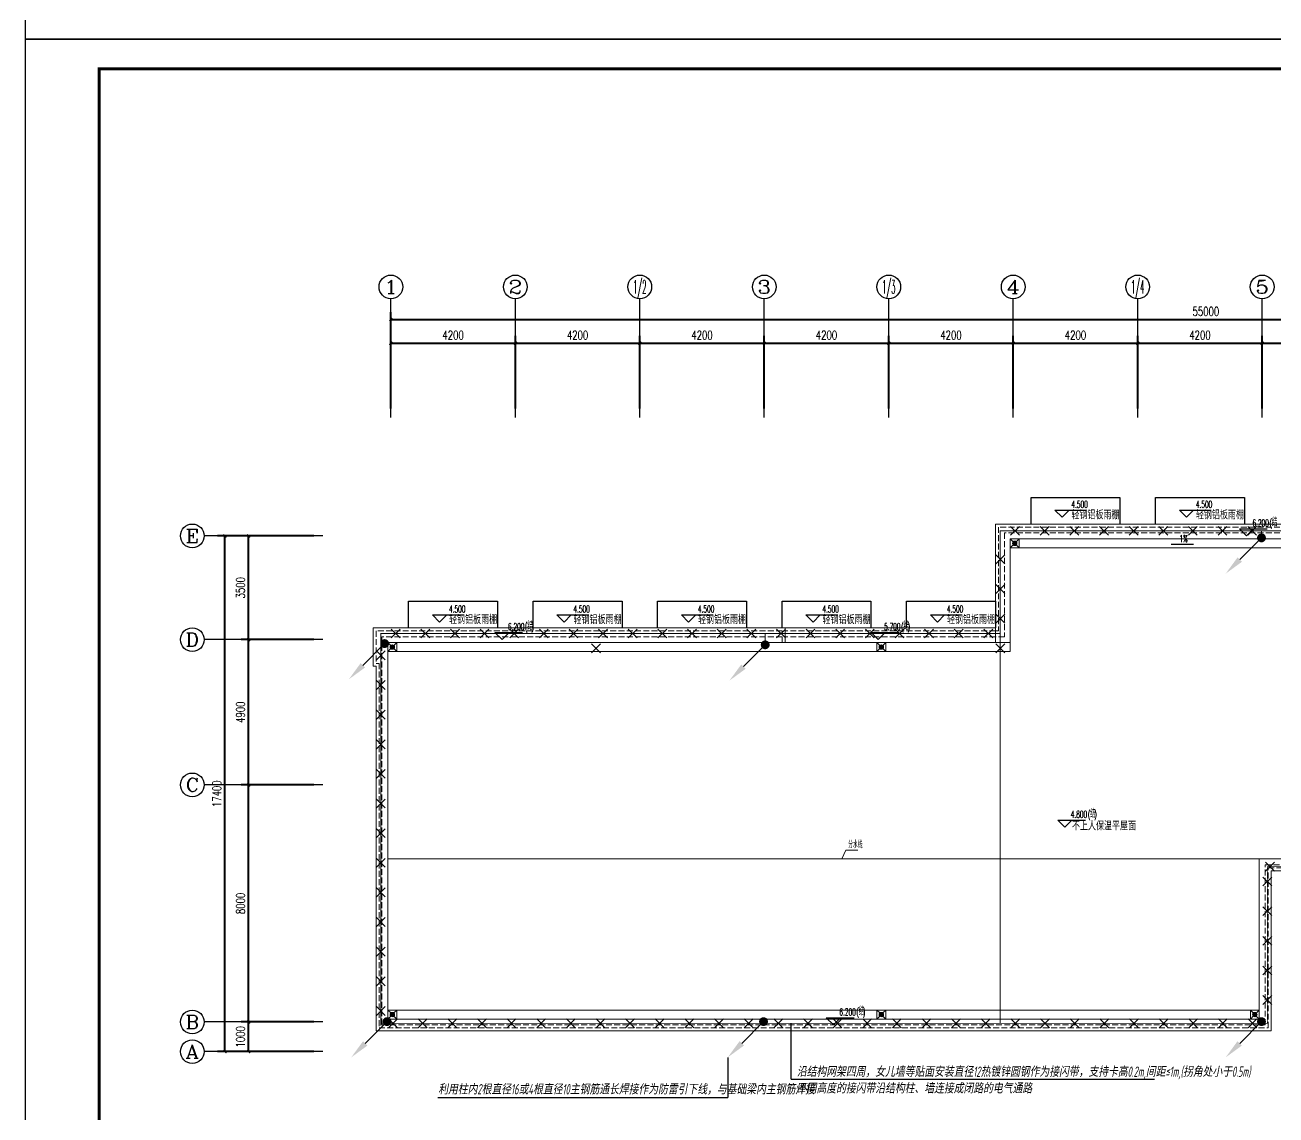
# Model space of a CAD drawing. Extents: x -24105 to 1725648, y 165513 to 982828.
# Drawn here: x 125533 to 167742, y 248012 to 284788 of the extents above; entities that cross this region are included whole.
import ezdxf
from ezdxf.enums import TextEntityAlignment as Align

# ---------------------------------------------------------------- set-up
doc = ezdxf.new("R2010")
doc.units = 0
doc.header["$LTSCALE"] = 1000
doc.header["$MEASUREMENT"] = 0
doc.linetypes.add('__DASH', pattern=[0.35, 0.25, -0.1])
doc.linetypes.add('DASH', pattern=[0.35, 0.25, -0.1])
doc.layers.get('Defpoints').update_dxf_attribs({"color": 8})
for name, color, linetype in [('AXIS', 8, 'Continuous'), ('AXIS_TEXT', 8, 'Continuous'), ('C-AXIS(轴号)', 8, 'Continuous'), ('C-AXIS-T(字)', 8, 'Continuous'), ('DIM-照明', 3, 'Continuous'), ('DIM_ELEV', 8, 'Continuous'), ('DIM_SYMB', 8, 'Continuous'), ('LWIRE', 4, 'Continuous'), ('PUB_TEXT', 8, 'Continuous'), ('WIRE-避雷', 4, 'Continuous'), ('图框', 140, 'Continuous'), ('立面', 8, 'Continuous')]:
    doc.layers.add(name, color=color, linetype=linetype)
for name, color, linetype, lineweight in [('LVTRY', 8, 'Continuous', 13), ('WALL', 8, 'Continuous', 40), ('平面-分水线', 8, 'Continuous', 15), ('平面-排水沟', 8, 'Continuous', 15), ('平面-看线', 8, 'Continuous', 15)]:
    doc.layers.add(name, color=color, linetype=linetype, lineweight=lineweight)
doc.styles.add('_TCH_AXIS', font='COMPLEX', dxfattribs={"bigfont": 'GBCBIG'})
doc.styles.add('_TCH_DIM', font='SIMPLEX.shx', dxfattribs={"width": 0.7, "bigfont": 'GBCBIG.shx'})
doc.styles.add('_TCH_DIM_T3', font='SIMPLEX', dxfattribs={"width": 0.705882, "bigfont": 'GBCBIG'})
doc.styles.add('COMPLEX', font='COMPLEX')
doc.styles.add('HZTXT', font='gbeitc.shx', dxfattribs={"width": 0.8, "height": 400, "bigfont": 'hztxt.shx'})
doc.styles.get("Standard").update_dxf_attribs({"font": 'gbenor.shx', "bigfont": 'gbcbig.shx'})
doc.dimstyles.new('_TCH_ARCH&&100', dxfattribs={"dimtxt": 297.5, "dimasz": 100, "dimexe": 250, "dimexo": 300, "dimgap": 126.25, "dimtad": 1, "dimdec": 0, "dimzin": 0, "dimdsep": 46, "dimtxsty": '_TCH_DIM_T3', "dimblk": 'ARCHTICK', "dimcen": 0.09, "dimclrt": 7, "dimazin": 2, "dimtfac": 1, "dimtdec": 0, "dimtix": 1, "dimtmove": 2, "dimatfit": 3, "dimfxl": 1, "dimtolj": 1, "dimtzin": 0, "dimarcsym": 0})

# ---------------------------------------------------------------- blocks, each defined once
blk = doc.blocks.new('$lvtry$00000171')
for p, q in [((-74, 11), (-11, 74)), ((-70, -27), (27, 70)), ((-53, -53), (53, 53)), ((-27, -70), (70, 27)), ((11, -74), (74, -11))]:
    blk.add_line(p, q)
blk.add_circle((0, 0), 75)
blk.add_point((0, 0))
blk = doc.blocks.new('R5T6Y7TRF')
at = {"layer": '平面-分水线', "elevation": -134}
blk.add_lwpolyline([(392485, -26438), (392785, -26438), (392785, -26738), (392485, -26738)], close=True, dxfattribs=at)
for points in [[(392485, -26438), (392582, -26534)], [(392688, -26534), (392785, -26438)], [(392485, -26738), (392593, -26629)], [(392676, -26629), (392785, -26738)]]:
    blk.add_lwpolyline(points, dxfattribs=at)
at = {"layer": 'LVTRY'}
blk.add_blockref('$lvtry$00000171', (392635, -26588, -134), dxfattribs=at)
blk = doc.blocks.new('_ArchTick')
at = {"color": 0, "linetype": 'ByBlock', "const_width": 0.4}
blk.add_lwpolyline([(-0.5, -0.5), (0.5, 0.5)], dxfattribs=at)
blk = doc.blocks.new('*D30')
at = {"layer": 'AXIS', "color": 0, "lineweight": -2, "transparency": 16777216}
for p, q in [((1481708, 1000539), (1478458, 1000539)), ((1478708, 983139), (1478708, 1000539)), ((1481708, 983139), (1478458, 983139))]:
    blk.add_line(p, q, dxfattribs=at)
at = {"layer": 'Defpoints', "color": 0, "transparency": 16777216}
for p in [(1478708, 1000539), (1482008, 1000539), (1482008, 983139)]:
    blk.add_point(p, dxfattribs=at)
at = {"layer": 'AXIS', "color": 0, "lineweight": -2, "transparency": 16777216, "xscale": 100, "yscale": 100, "zscale": 100}
for p, rotation in [((1478708, 1000539), 90), ((1478708, 983139), 270)]:
    blk.add_blockref('_ArchTick', p, dxfattribs=dict(at, rotation=rotation))
at = {"layer": 'AXIS', "color": 7, "transparency": 16777216, "insert": (1478433, 991839), "char_height": 297.5, "attachment_point": 5, "rotation": 90, "style": '_TCH_DIM_T3'}
blk.add_mtext('\\A1;17400', dxfattribs=at)
blk = doc.blocks.new('*D31')
at = {"layer": 'AXIS', "color": 0, "lineweight": -2, "transparency": 16777216}
for p, q in [((1481708, 1000539), (1479258, 1000539)), ((1479508, 997039), (1479508, 1000539)), ((1481708, 997039), (1479258, 997039))]:
    blk.add_line(p, q, dxfattribs=at)
at = {"layer": 'Defpoints', "color": 0, "transparency": 16777216}
for p in [(1479508, 1000539), (1482008, 1000539), (1482008, 997039)]:
    blk.add_point(p, dxfattribs=at)
at = {"layer": 'AXIS', "color": 0, "lineweight": -2, "transparency": 16777216, "xscale": 100, "yscale": 100, "zscale": 100}
for p, rotation in [((1479508, 1000539), 90), ((1479508, 997039), 270)]:
    blk.add_blockref('_ArchTick', p, dxfattribs=dict(at, rotation=rotation))
at = {"layer": 'AXIS', "color": 7, "transparency": 16777216, "insert": (1479233, 998789), "char_height": 297.5, "attachment_point": 5, "rotation": 90, "style": '_TCH_DIM_T3'}
blk.add_mtext('\\A1;3500', dxfattribs=at)
blk = doc.blocks.new('*D32')
at = {"layer": 'AXIS', "color": 0, "lineweight": -2, "transparency": 16777216}
for p, q in [((1481708, 997039), (1479258, 997039)), ((1479508, 992139), (1479508, 997039)), ((1481708, 992139), (1479258, 992139))]:
    blk.add_line(p, q, dxfattribs=at)
at = {"layer": 'Defpoints', "color": 0, "transparency": 16777216}
for p in [(1479508, 997039), (1482008, 997039), (1482008, 992139)]:
    blk.add_point(p, dxfattribs=at)
at = {"layer": 'AXIS', "color": 0, "lineweight": -2, "transparency": 16777216, "xscale": 100, "yscale": 100, "zscale": 100}
for p, rotation in [((1479508, 997039), 90), ((1479508, 992139), 270)]:
    blk.add_blockref('_ArchTick', p, dxfattribs=dict(at, rotation=rotation))
at = {"layer": 'AXIS', "color": 7, "transparency": 16777216, "insert": (1479233, 994589), "char_height": 297.5, "attachment_point": 5, "rotation": 90, "style": '_TCH_DIM_T3'}
blk.add_mtext('\\A1;4900', dxfattribs=at)
blk = doc.blocks.new('*D33')
at = {"layer": 'AXIS', "color": 0, "lineweight": -2, "transparency": 16777216}
for p, q in [((1481708, 992139), (1479258, 992139)), ((1479508, 984139), (1479508, 992139)), ((1481708, 984139), (1479258, 984139))]:
    blk.add_line(p, q, dxfattribs=at)
at = {"layer": 'Defpoints', "color": 0, "transparency": 16777216}
for p in [(1479508, 992139), (1482008, 992139), (1482008, 984139)]:
    blk.add_point(p, dxfattribs=at)
at = {"layer": 'AXIS', "color": 0, "lineweight": -2, "transparency": 16777216, "xscale": 100, "yscale": 100, "zscale": 100}
for p, rotation in [((1479508, 992139), 90), ((1479508, 984139), 270)]:
    blk.add_blockref('_ArchTick', p, dxfattribs=dict(at, rotation=rotation))
at = {"layer": 'AXIS', "color": 7, "transparency": 16777216, "insert": (1479233, 988139), "char_height": 297.5, "attachment_point": 5, "rotation": 90, "style": '_TCH_DIM_T3'}
blk.add_mtext('\\A1;8000', dxfattribs=at)
blk = doc.blocks.new('*D34')
at = {"layer": 'AXIS', "color": 0, "lineweight": -2, "transparency": 16777216}
for p, q in [((1481708, 984139), (1479258, 984139)), ((1479508, 983139), (1479508, 984139)), ((1481708, 983139), (1479258, 983139))]:
    blk.add_line(p, q, dxfattribs=at)
at = {"layer": 'Defpoints', "color": 0, "transparency": 16777216}
for p in [(1479508, 984139), (1482008, 984139), (1482008, 983139)]:
    blk.add_point(p, dxfattribs=at)
at = {"layer": 'AXIS', "color": 0, "lineweight": -2, "transparency": 16777216, "xscale": 100, "yscale": 100, "zscale": 100}
for p, rotation in [((1479508, 984139), 90), ((1479508, 983139), 270)]:
    blk.add_blockref('_ArchTick', p, dxfattribs=dict(at, rotation=rotation))
at = {"layer": 'AXIS', "color": 7, "transparency": 16777216, "insert": (1479233, 983639), "char_height": 297.5, "attachment_point": 5, "rotation": 90, "style": '_TCH_DIM_T3'}
blk.add_mtext('\\A1;1000', dxfattribs=at)
blk = doc.blocks.new('*D48')
at = {"layer": 'AXIS', "color": 0, "lineweight": -2, "transparency": 16777216}
for p, q in [((1484308, 1004839), (1484308, 1008089)), ((1539308, 1004839), (1539308, 1008089)), ((1484308, 1007839), (1539308, 1007839))]:
    blk.add_line(p, q, dxfattribs=at)
at = {"layer": 'Defpoints', "color": 0, "transparency": 16777216}
for p in [(1539308, 1007839), (1484308, 1004539), (1539308, 1004539)]:
    blk.add_point(p, dxfattribs=at)
at = {"layer": 'AXIS', "color": 0, "lineweight": -2, "transparency": 16777216, "xscale": 100, "yscale": 100, "zscale": 100, "rotation": 180}
blk.add_blockref('_ArchTick', (1484308, 1007839), dxfattribs=at)
at = {"layer": 'AXIS', "color": 0, "lineweight": -2, "transparency": 16777216, "xscale": 100, "yscale": 100, "zscale": 100}
blk.add_blockref('_ArchTick', (1539308, 1007839), dxfattribs=at)
at = {"layer": 'AXIS', "color": 7, "transparency": 16777216, "insert": (1511808, 1008114), "char_height": 297.5, "attachment_point": 5, "style": '_TCH_DIM_T3'}
blk.add_mtext('\\A1;55000', dxfattribs=at)
blk = doc.blocks.new('*D55')
at = {"layer": 'AXIS', "color": 0, "lineweight": -2, "transparency": 16777216}
for p, q in [((1513708, 1004839), (1513708, 1007289)), ((1517908, 1004839), (1517908, 1007289)), ((1513708, 1007039), (1517908, 1007039))]:
    blk.add_line(p, q, dxfattribs=at)
at = {"layer": 'Defpoints', "color": 0, "transparency": 16777216}
for p in [(1517908, 1007039), (1513708, 1004539), (1517908, 1004539)]:
    blk.add_point(p, dxfattribs=at)
at = {"layer": 'AXIS', "color": 0, "lineweight": -2, "transparency": 16777216, "xscale": 100, "yscale": 100, "zscale": 100, "rotation": 180}
blk.add_blockref('_ArchTick', (1513708, 1007039), dxfattribs=at)
at = {"layer": 'AXIS', "color": 0, "lineweight": -2, "transparency": 16777216, "xscale": 100, "yscale": 100, "zscale": 100}
blk.add_blockref('_ArchTick', (1517908, 1007039), dxfattribs=at)
at = {"layer": 'AXIS', "color": 7, "transparency": 16777216, "insert": (1515808, 1007314), "char_height": 297.5, "attachment_point": 5, "style": '_TCH_DIM_T3'}
blk.add_mtext('\\A1;4200', dxfattribs=at)
blk = doc.blocks.new('*D20')
at = {"layer": 'AXIS', "color": 0, "lineweight": -2, "transparency": 16777216}
for p, q in [((1509508, 1004839), (1509508, 1007289)), ((1513708, 1004839), (1513708, 1007289)), ((1509508, 1007039), (1513708, 1007039))]:
    blk.add_line(p, q, dxfattribs=at)
at = {"layer": 'Defpoints', "color": 0, "transparency": 16777216}
for p in [(1513708, 1007039), (1509508, 1004539), (1513708, 1004539)]:
    blk.add_point(p, dxfattribs=at)
at = {"layer": 'AXIS', "color": 0, "lineweight": -2, "transparency": 16777216, "xscale": 100, "yscale": 100, "zscale": 100, "rotation": 180}
blk.add_blockref('_ArchTick', (1509508, 1007039), dxfattribs=at)
at = {"layer": 'AXIS', "color": 0, "lineweight": -2, "transparency": 16777216, "xscale": 100, "yscale": 100, "zscale": 100}
blk.add_blockref('_ArchTick', (1513708, 1007039), dxfattribs=at)
at = {"layer": 'AXIS', "color": 7, "transparency": 16777216, "insert": (1511608, 1007314), "char_height": 297.5, "attachment_point": 5, "style": '_TCH_DIM_T3'}
blk.add_mtext('\\A1;4200', dxfattribs=at)
blk = doc.blocks.new('*D21')
at = {"layer": 'AXIS', "color": 0, "lineweight": -2, "transparency": 16777216}
for p, q in [((1505308, 1004839), (1505308, 1007289)), ((1509508, 1004839), (1509508, 1007289)), ((1505308, 1007039), (1509508, 1007039))]:
    blk.add_line(p, q, dxfattribs=at)
at = {"layer": 'Defpoints', "color": 0, "transparency": 16777216}
for p in [(1509508, 1007039), (1505308, 1004539), (1509508, 1004539)]:
    blk.add_point(p, dxfattribs=at)
at = {"layer": 'AXIS', "color": 0, "lineweight": -2, "transparency": 16777216, "xscale": 100, "yscale": 100, "zscale": 100, "rotation": 180}
blk.add_blockref('_ArchTick', (1505308, 1007039), dxfattribs=at)
at = {"layer": 'AXIS', "color": 0, "lineweight": -2, "transparency": 16777216, "xscale": 100, "yscale": 100, "zscale": 100}
blk.add_blockref('_ArchTick', (1509508, 1007039), dxfattribs=at)
at = {"layer": 'AXIS', "color": 7, "transparency": 16777216, "insert": (1507408, 1007314), "char_height": 297.5, "attachment_point": 5, "style": '_TCH_DIM_T3'}
blk.add_mtext('\\A1;4200', dxfattribs=at)
blk = doc.blocks.new('*D22')
at = {"layer": 'AXIS', "color": 0, "lineweight": -2, "transparency": 16777216}
for p, q in [((1501108, 1004839), (1501108, 1007289)), ((1505308, 1004839), (1505308, 1007289)), ((1501108, 1007039), (1505308, 1007039))]:
    blk.add_line(p, q, dxfattribs=at)
at = {"layer": 'Defpoints', "color": 0, "transparency": 16777216}
for p in [(1505308, 1007039), (1501108, 1004539), (1505308, 1004539)]:
    blk.add_point(p, dxfattribs=at)
at = {"layer": 'AXIS', "color": 0, "lineweight": -2, "transparency": 16777216, "xscale": 100, "yscale": 100, "zscale": 100, "rotation": 180}
blk.add_blockref('_ArchTick', (1501108, 1007039), dxfattribs=at)
at = {"layer": 'AXIS', "color": 0, "lineweight": -2, "transparency": 16777216, "xscale": 100, "yscale": 100, "zscale": 100}
blk.add_blockref('_ArchTick', (1505308, 1007039), dxfattribs=at)
at = {"layer": 'AXIS', "color": 7, "transparency": 16777216, "insert": (1503208, 1007314), "char_height": 297.5, "attachment_point": 5, "style": '_TCH_DIM_T3'}
blk.add_mtext('\\A1;4200', dxfattribs=at)
blk = doc.blocks.new('*D23')
at = {"layer": 'AXIS', "color": 0, "lineweight": -2, "transparency": 16777216}
for p, q in [((1496908, 1004839), (1496908, 1007289)), ((1501108, 1004839), (1501108, 1007289)), ((1496908, 1007039), (1501108, 1007039))]:
    blk.add_line(p, q, dxfattribs=at)
at = {"layer": 'Defpoints', "color": 0, "transparency": 16777216}
for p in [(1501108, 1007039), (1496908, 1004539), (1501108, 1004539)]:
    blk.add_point(p, dxfattribs=at)
at = {"layer": 'AXIS', "color": 0, "lineweight": -2, "transparency": 16777216, "xscale": 100, "yscale": 100, "zscale": 100, "rotation": 180}
blk.add_blockref('_ArchTick', (1496908, 1007039), dxfattribs=at)
at = {"layer": 'AXIS', "color": 0, "lineweight": -2, "transparency": 16777216, "xscale": 100, "yscale": 100, "zscale": 100}
blk.add_blockref('_ArchTick', (1501108, 1007039), dxfattribs=at)
at = {"layer": 'AXIS', "color": 7, "transparency": 16777216, "insert": (1499008, 1007314), "char_height": 297.5, "attachment_point": 5, "style": '_TCH_DIM_T3'}
blk.add_mtext('\\A1;4200', dxfattribs=at)
blk = doc.blocks.new('*D24')
at = {"layer": 'AXIS', "color": 0, "lineweight": -2, "transparency": 16777216}
for p, q in [((1492708, 1004839), (1492708, 1007289)), ((1496908, 1004839), (1496908, 1007289)), ((1492708, 1007039), (1496908, 1007039))]:
    blk.add_line(p, q, dxfattribs=at)
at = {"layer": 'Defpoints', "color": 0, "transparency": 16777216}
for p in [(1496908, 1007039), (1492708, 1004539), (1496908, 1004539)]:
    blk.add_point(p, dxfattribs=at)
at = {"layer": 'AXIS', "color": 0, "lineweight": -2, "transparency": 16777216, "xscale": 100, "yscale": 100, "zscale": 100, "rotation": 180}
blk.add_blockref('_ArchTick', (1492708, 1007039), dxfattribs=at)
at = {"layer": 'AXIS', "color": 0, "lineweight": -2, "transparency": 16777216, "xscale": 100, "yscale": 100, "zscale": 100}
blk.add_blockref('_ArchTick', (1496908, 1007039), dxfattribs=at)
at = {"layer": 'AXIS', "color": 7, "transparency": 16777216, "insert": (1494808, 1007314), "char_height": 297.5, "attachment_point": 5, "style": '_TCH_DIM_T3'}
blk.add_mtext('\\A1;4200', dxfattribs=at)
blk = doc.blocks.new('*D25')
at = {"layer": 'AXIS', "color": 0, "lineweight": -2, "transparency": 16777216}
for p, q in [((1488508, 1004839), (1488508, 1007289)), ((1492708, 1004839), (1492708, 1007289)), ((1488508, 1007039), (1492708, 1007039))]:
    blk.add_line(p, q, dxfattribs=at)
at = {"layer": 'Defpoints', "color": 0, "transparency": 16777216}
for p in [(1492708, 1007039), (1488508, 1004539), (1492708, 1004539)]:
    blk.add_point(p, dxfattribs=at)
at = {"layer": 'AXIS', "color": 0, "lineweight": -2, "transparency": 16777216, "xscale": 100, "yscale": 100, "zscale": 100, "rotation": 180}
blk.add_blockref('_ArchTick', (1488508, 1007039), dxfattribs=at)
at = {"layer": 'AXIS', "color": 0, "lineweight": -2, "transparency": 16777216, "xscale": 100, "yscale": 100, "zscale": 100}
blk.add_blockref('_ArchTick', (1492708, 1007039), dxfattribs=at)
at = {"layer": 'AXIS', "color": 7, "transparency": 16777216, "insert": (1490608, 1007314), "char_height": 297.5, "attachment_point": 5, "style": '_TCH_DIM_T3'}
blk.add_mtext('\\A1;4200', dxfattribs=at)
blk = doc.blocks.new('*D26')
at = {"layer": 'AXIS', "color": 0, "lineweight": -2, "transparency": 16777216}
for p, q in [((1484308, 1004839), (1484308, 1007289)), ((1488508, 1004839), (1488508, 1007289)), ((1484308, 1007039), (1488508, 1007039))]:
    blk.add_line(p, q, dxfattribs=at)
at = {"layer": 'Defpoints', "color": 0, "transparency": 16777216}
for p in [(1488508, 1007039), (1484308, 1004539), (1488508, 1004539)]:
    blk.add_point(p, dxfattribs=at)
at = {"layer": 'AXIS', "color": 0, "lineweight": -2, "transparency": 16777216, "xscale": 100, "yscale": 100, "zscale": 100, "rotation": 180}
blk.add_blockref('_ArchTick', (1484308, 1007039), dxfattribs=at)
at = {"layer": 'AXIS', "color": 0, "lineweight": -2, "transparency": 16777216, "xscale": 100, "yscale": 100, "zscale": 100}
blk.add_blockref('_ArchTick', (1488508, 1007039), dxfattribs=at)
at = {"layer": 'AXIS', "color": 7, "transparency": 16777216, "insert": (1486408, 1007314), "char_height": 297.5, "attachment_point": 5, "style": '_TCH_DIM_T3'}
blk.add_mtext('\\A1;4200', dxfattribs=at)
blk = doc.blocks.new('_AXISO')
blk.add_circle((0, 0), 0.5)
at = {"layer": 'AXIS_TEXT', "style": 'COMPLEX', "width": 1.041667}
blk.add_attdef('A', text='', height=0.56, dxfattribs=at).set_placement((-0.25, -0.28), (0.25, -0.28), align=Align.FIT)
blk = doc.blocks.new('$TelecSys$00000080')
for p, q in [((-0.7, -0.7), (0, 0)), ((0.104, 0.104), (0.104, 0.104)), ((-0.104, -0.104), (-0.104, -0.104))]:
    blk.add_line(p, q)
at = {"const_width": 0.142}
blk.add_lwpolyline([(0.071, 0, 1), (-0.071, 0, 1)], format="xyb", close=True, dxfattribs=at)
blk.add_solid([(-0.63, -0.77), (-0.77, -0.63), (-1.15, -1.15)])
at = {"width": 0.8, "flags": 9}
blk.add_attdef('A', (0, 0), '', height=0.00002, rotation=180, dxfattribs=at)
blk = doc.blocks.new('$TelecSys$00000009')
for p, q in [((-0.5, 0.5), (0.5, -0.5)), ((0.5, 0.5), (-0.5, -0.5))]:
    blk.add_line(p, q)
blk = doc.blocks.new('ASDFSADFGSDFHH')
at = {"layer": 'DIM_SYMB'}
blk.add_hatch(color=8, dxfattribs=at).paths.add_polyline_path([(1510636.3, 1000247.5), (1510876.3, 1000247.5), (1510876.3, 1000279.5)])
at = {"layer": 'C-AXIS(轴号)', "color": 8}
for p, q in [((1484307.9, 1004539.4), (1484307.9, 1008539.4)), ((1488507.9, 1004539.4), (1488507.9, 1008539.4)), ((1492707.9, 1004539.4), (1492707.9, 1008539.4)), ((1496907.9, 1004539.4), (1496907.9, 1008539.4)), ((1501107.9, 1004539.4), (1501107.9, 1008539.4)), ((1505307.9, 1004539.4), (1505307.9, 1008539.4)), ((1509507.9, 1004539.4), (1509507.9, 1008539.4)), ((1513707.9, 1004539.4), (1513707.9, 1008539.4)), ((1482007.9, 1000539.4), (1478007.9, 1000539.4)), ((1482007.9, 997039.4), (1478007.9, 997039.4)), ((1482007.9, 992139.4), (1478007.9, 992139.4)), ((1482007.9, 984139.4), (1478007.9, 984139.4)), ((1482007.9, 983139.4), (1478007.9, 983139.4))]:
    blk.add_line(p, q, dxfattribs=at)
at = {"layer": 'DIM_ELEV', "color": 8}
for p, q in [((1506953.5, 1001169.1), (1506713.5, 1001409.1)), ((1506713.5, 1001409.1), (1507763.1, 1001409.1)), ((1506953.5, 1001169.1), (1507193.5, 1001409.1)), ((1511153.5, 1001169.1), (1510913.5, 1001409.1)), ((1510913.5, 1001409.1), (1511963.1, 1001409.1)), ((1511153.5, 1001169.1), (1511393.5, 1001409.1)), ((1513178.8, 1000539.4), (1512938.8, 1000779.4)), ((1512938.8, 1000779.4), (1513874.1, 1000779.4)), ((1513178.8, 1000539.4), (1513418.8, 1000779.4)), ((1485953.5, 997633.7), (1485713.5, 997873.7)), ((1485713.5, 997873.7), (1486763.1, 997873.7)), ((1485953.5, 997633.7), (1486193.5, 997873.7)), ((1490153.5, 997633.7), (1489913.5, 997873.7)), ((1489913.5, 997873.7), (1490963.1, 997873.7)), ((1490153.5, 997633.7), (1490393.5, 997873.7)), ((1494353.5, 997633.7), (1494113.5, 997873.7)), ((1494113.5, 997873.7), (1495163.1, 997873.7)), ((1494353.5, 997633.7), (1494593.5, 997873.7)), ((1498553.5, 997633.7), (1498313.5, 997873.7)), ((1498313.5, 997873.7), (1499363.1, 997873.7)), ((1498553.5, 997633.7), (1498793.5, 997873.7)), ((1502753.5, 997633.7), (1502513.5, 997873.7)), ((1502513.5, 997873.7), (1503563.1, 997873.7)), ((1502753.5, 997633.7), (1502993.5, 997873.7)), ((1488058.5, 997039.4), (1487818.5, 997279.4)), ((1487818.5, 997279.4), (1488753.8, 997279.4)), ((1488058.5, 997039.4), (1488298.5, 997279.4)), ((1500749.4, 997039.4), (1500509.4, 997279.4)), ((1500509.4, 997279.4), (1501444.7, 997279.4)), ((1500749.4, 997039.4), (1500989.4, 997279.4)), ((1507048.2, 990707), (1506808.2, 990947)), ((1506808.2, 990947), (1507743.5, 990947)), ((1507048.2, 990707), (1507288.2, 990947)), ((1499241, 984039.4), (1499001, 984279.4)), ((1499001, 984279.4), (1499936.3, 984279.4)), ((1499241, 984039.4), (1499481, 984279.4))]:
    blk.add_line(p, q, dxfattribs=at)
at = {"layer": 'DIM_SYMB', "color": 8}
blk.add_lwpolyline([(1511391.4, 1000247.5), (1510636.3, 1000247.5)], dxfattribs=at)
at = {"layer": '平面-排水沟', "color": 8}
for p, q in [((1499521.1, 989639.4), (1499654.2, 989936.9)), ((1499521.1, 989639.4), (1499654.2, 989936.9)), ((1499521.1, 989639.4), (1499654.2, 989936.9)), ((1499521.1, 989639.4), (1499654.2, 989936.9)), ((1499654.2, 989936.9), (1500069.2, 989936.9))]:
    blk.add_line(p, q, dxfattribs=at)
for points in [[(1505207.9, 1000139.4), (1538807.9, 1000139.4)], [(1505207.9, 996939.4), (1505207.9, 996639.4), (1484207.9, 996639.4)], [(1513607.9, 989639.4), (1484207.9, 989639.4)], [(1513607.9, 984539.4), (1484207.9, 984539.4)]]:
    blk.add_lwpolyline(points, dxfattribs=at)
at = {"layer": '平面-看线', "color": 8}
for points in [[(1518607.9, 1000439.4), (1518607.9, 1000939.4), (1504707.9, 1000939.4), (1504707.9, 997439.4), (1504707.9, 997439.4), (1504707.9, 996939.4)], [(1525607.9, 1000439.4), (1505207.9, 1000439.4), (1505207.9, 996939.4), (1484207.9, 996939.4), (1484207.9, 984239.4), (1513607.9, 984239.4), (1513607.9, 989639.4), (1522307.9, 989639.4)], [(1497607.9, 996939.4), (1497607.9, 997439.4), (1483707.9, 997439.4), (1483707.9, 996139.4), (1483807.9, 996139.4)], [(1497607.9, 997439.4), (1504707.9, 997439.4)], [(1483807.9, 996139.4), (1483807.9, 983839.4), (1514007.9, 983839.4), (1514007.9, 989239.4), (1522307.9, 989239.4)]]:
    blk.add_lwpolyline(points, dxfattribs=at)
at = {"layer": '平面-看线', "color": 8, "linetype": 'DASH', "ltscale": 0.8}
for points in [[(1518507.9, 1000439.4), (1518507.9, 1000839.4), (1504807.9, 1000839.4), (1504807.9, 997339.4), (1504707.9, 997339.4), (1504707.9, 996939.4)], [(1518507.9, 1000639.4), (1505007.9, 1000639.4), (1505007.9, 997139.4), (1504707.9, 997139.4)], [(1497507.9, 996939.4), (1497507.9, 997339.4), (1483807.9, 997339.4), (1483807.9, 996239.4), (1483907.9, 996239.4)], [(1497507.9, 997139.4), (1484007.9, 997139.4), (1484007.9, 984039.4), (1513807.9, 984039.4), (1513807.9, 989439.4), (1522307.9, 989439.4)], [(1504707.9, 997339.4), (1497607.9, 997339.4)], [(1504707.9, 997139.4), (1497607.9, 997139.4)], [(1483907.9, 996239.4), (1483907.9, 983939.4), (1513907.9, 983939.4), (1513907.9, 989339.4), (1522307.9, 989339.4)]]:
    blk.add_lwpolyline(points, dxfattribs=at)
at = {"layer": '立面', "color": 8}
for points in [[(1505907.9, 1000939.4), (1505907.9, 1001839.4), (1508907.9, 1001839.4), (1508907.9, 1000939.4)], [(1510107.9, 1000939.4), (1510107.9, 1001839.4), (1513107.9, 1001839.4), (1513107.9, 1000939.4)], [(1484907.9, 997439.4), (1484907.9, 998339.4), (1487907.9, 998339.4), (1487907.9, 997439.4)], [(1489107.9, 997439.4), (1489107.9, 998339.4), (1492107.9, 998339.4), (1492107.9, 997439.4)], [(1493307.9, 997439.4), (1493307.9, 998339.4), (1496307.9, 998339.4), (1496307.9, 997439.4)], [(1497507.9, 997439.4), (1497507.9, 998339.4), (1500507.9, 998339.4), (1500507.9, 997439.4)], [(1501707.9, 997439.4), (1501707.9, 998339.4), (1504707.9, 998339.4), (1504707.9, 997439.4)]]:
    blk.add_lwpolyline(points, dxfattribs=at)
at = {"color": 8}
for p in [(1112723.1, 1026877, 134.4), (1091723.1, 1023377, 134.4), (1108223.1, 1023377, 134.4), (1091723.1, 1010977, 134.4), (1108223.1, 1010977, 134.4), (1120823.1, 1010977, 134.4)]:
    blk.add_blockref('R5T6Y7TRF', p, dxfattribs=at)
at = {"layer": 'C-AXIS(轴号)', "color": 8}
ref = blk.add_blockref('_AXISO', (1484307.9, 1008939.4), dxfattribs=dict(at, xscale=800, yscale=800, zscale=800))
ref.add_attrib('A', '1', dxfattribs={"layer": 'C-AXIS-T(字)', "height": 452.5, "style": '_TCH_AXIS', "width": 2.333333}).set_placement((1484081.7, 1008713.1), (1484534.2, 1008713.1), align=Align.FIT)
ref = blk.add_blockref('_AXISO', (1488507.9, 1008939.4), dxfattribs=dict(at, xscale=800, yscale=800, zscale=800))
ref.add_attrib('A', '2', dxfattribs={"layer": 'C-AXIS-T(字)', "height": 452.5, "style": '_TCH_AXIS', "width": 1.5}).set_placement((1488281.7, 1008713.1), (1488734.2, 1008713.1), align=Align.FIT)
ref = blk.add_blockref('_AXISO', (1492707.9, 1008939.4), dxfattribs=dict(at, xscale=800, yscale=800, zscale=800))
ref.add_attrib('A', '1/2', dxfattribs={"layer": 'C-AXIS-T(字)', "height": 452.55, "style": '_TCH_AXIS', "width": 0.411765}).set_placement((1492481.7, 1008713.1), (1492934.2, 1008713.1), align=Align.FIT)
ref = blk.add_blockref('_AXISO', (1496907.9, 1008939.4), dxfattribs=dict(at, xscale=800, yscale=800, zscale=800))
ref.add_attrib('A', '3', dxfattribs={"layer": 'C-AXIS-T(字)', "height": 452.5, "style": '_TCH_AXIS', "width": 1.5}).set_placement((1496681.7, 1008713.1), (1497134.2, 1008713.1), align=Align.FIT)
ref = blk.add_blockref('_AXISO', (1501107.9, 1008939.4), dxfattribs=dict(at, xscale=800, yscale=800, zscale=800))
ref.add_attrib('A', '1/3', dxfattribs={"layer": 'C-AXIS-T(字)', "height": 452.55, "style": '_TCH_AXIS', "width": 0.411765}).set_placement((1500881.7, 1008713.1), (1501334.2, 1008713.1), align=Align.FIT)
ref = blk.add_blockref('_AXISO', (1505307.9, 1008939.4), dxfattribs=dict(at, xscale=800, yscale=800, zscale=800))
ref.add_attrib('A', '4', dxfattribs={"layer": 'C-AXIS-T(字)', "height": 452.5, "style": '_TCH_AXIS', "width": 1.3125}).set_placement((1505081.7, 1008713.1), (1505534.2, 1008713.1), align=Align.FIT)
ref = blk.add_blockref('_AXISO', (1509507.9, 1008939.4), dxfattribs=dict(at, xscale=800, yscale=800, zscale=800))
ref.add_attrib('A', '1/4', dxfattribs={"layer": 'C-AXIS-T(字)', "height": 452.55, "style": '_TCH_AXIS', "width": 0.396226}).set_placement((1509281.7, 1008713.1), (1509734.2, 1008713.1), align=Align.FIT)
ref = blk.add_blockref('_AXISO', (1513707.9, 1008939.4), dxfattribs=dict(at, xscale=800, yscale=800, zscale=800))
ref.add_attrib('A', '5', dxfattribs={"layer": 'C-AXIS-T(字)', "height": 452.5, "style": '_TCH_AXIS', "width": 1.5}).set_placement((1513481.7, 1008713.1), (1513934.2, 1008713.1), align=Align.FIT)
ref = blk.add_blockref('_AXISO', (1477607.9, 1000539.4), dxfattribs=dict(at, xscale=800, yscale=800, zscale=800))
ref.add_attrib('A', 'E', dxfattribs={"layer": 'C-AXIS-T(字)', "height": 452.5, "style": '_TCH_AXIS', "width": 1.3125}).set_placement((1477381.7, 1000313.1), (1477834.2, 1000313.1), align=Align.FIT)
ref = blk.add_blockref('_AXISO', (1477607.9, 997039.4), dxfattribs=dict(at, xscale=800, yscale=800, zscale=800))
ref.add_attrib('A', 'D', dxfattribs={"layer": 'C-AXIS-T(字)', "height": 452.5, "style": '_TCH_AXIS', "width": 1.235294}).set_placement((1477381.7, 996813.1), (1477834.2, 996813.1), align=Align.FIT)
ref = blk.add_blockref('_AXISO', (1477607.9, 992139.4), dxfattribs=dict(at, xscale=800, yscale=800, zscale=800))
ref.add_attrib('A', 'C', dxfattribs={"layer": 'C-AXIS-T(字)', "height": 452.5, "style": '_TCH_AXIS', "width": 1.4}).set_placement((1477381.7, 991913.1), (1477834.2, 991913.1), align=Align.FIT)
ref = blk.add_blockref('_AXISO', (1477607.9, 984139.4), dxfattribs=dict(at, xscale=800, yscale=800, zscale=800))
ref.add_attrib('A', 'B', dxfattribs={"layer": 'C-AXIS-T(字)', "height": 452.5, "style": '_TCH_AXIS', "width": 1.235294}).set_placement((1477381.7, 983913.1), (1477834.2, 983913.1), align=Align.FIT)
ref = blk.add_blockref('_AXISO', (1477607.9, 983139.4), dxfattribs=dict(at, xscale=800, yscale=800, zscale=800))
ref.add_attrib('A', 'A', dxfattribs={"layer": 'C-AXIS-T(字)', "height": 452.5, "style": '_TCH_AXIS', "width": 1.166667}).set_placement((1477381.7, 982913.1), (1477834.2, 982913.1), align=Align.FIT)
at = {"layer": 'PUB_TEXT', "color": 8, "style": '_TCH_DIM'}
for s, height, width, p in [('4.500', 238, 0.494118, (1507268.7, 1001489.2)), ('4.500', 238, 0.494118, (1511468.7, 1001489.2)), ('6.200', 238, 0.494118, (1513379.7, 1000859.5)), ('(', 238, 0.494118, (1513954.1, 1000859.5)), ('结', 270.1, 0.7, (1514032.5, 1000859.5)), ('1%', 238, 0.494118, (1510918.7, 1000327.6)), ('4.500', 238, 0.494118, (1486268.7, 997953.8)), ('4.500', 238, 0.494118, (1490468.7, 997953.8)), ('4.500', 238, 0.494118, (1494668.7, 997953.8)), ('4.500', 238, 0.494118, (1498868.7, 997953.8)), ('4.500', 238, 0.494118, (1503068.7, 997953.8)), ('6.200', 238, 0.494118, (1488259.4, 997359.5)), ('(', 238, 0.494118, (1488833.8, 997359.5)), ('结', 270.1, 0.7, (1488912.2, 997359.5)), (')', 238, 0.494118, (1489049.8, 997359.5)), ('5.700', 238, 0.494118, (1500950.3, 997359.5)), ('(', 238, 0.494118, (1501524.7, 997359.5)), ('结', 270.1, 0.7, (1501603.1, 997359.5)), (')', 238, 0.494118, (1501740.8, 997359.5)), ('4.800', 238, 0.494118, (1507249.1, 991027.1)), ('(', 238, 0.494118, (1507823.5, 991027.1)), ('结', 270.1, 0.7, (1507901.9, 991027.1)), (')', 238, 0.494118, (1508039.5, 991027.1)), ('分水线', 231.49, 0.7, (1499736.7, 990005.5)), ('6.200', 238, 0.494118, (1499441.9, 984359.5)), ('(', 238, 0.494118, (1500016.3, 984359.5)), ('结', 270.1, 0.7, (1500094.7, 984359.5)), (')', 238, 0.494118, (1500232.4, 984359.5))]:
    blk.add_text(s, height=height, dxfattribs=dict(at, width=width)).set_placement(p)
at = {"layer": 'PUB_TEXT', "color": 8}
for s, p in [('轻钢铝板雨棚', (1507271.8, 1001103.5)), ('轻钢铝板雨棚', (1511471.8, 1001103.5)), ('轻钢铝板雨棚', (1486271.8, 997568.2)), ('轻钢铝板雨棚', (1490471.8, 997568.2)), ('轻钢铝板雨棚', (1494671.8, 997568.2)), ('轻钢铝板雨棚', (1498871.8, 997568.2)), ('轻钢铝板雨棚', (1503071.8, 997568.2)), ('不上人保温平屋面', (1507290.4, 990608))]:
    blk.add_text(s, height=270.07, dxfattribs=at).set_placement(p)
at = {"layer": 'AXIS', "color": 8}
for p1, p2, distance, picture, middle in [((1484307.9, 1004539.4), (1539307.9, 1004539.4), 3300, '*D48', (1511807.9, 1008114.4)), ((1484307.9, 1004539.4), (1488507.9, 1004539.4), 2500, '*D26', (1486407.9, 1007314.4)), ((1488507.9, 1004539.4), (1492707.9, 1004539.4), 2500, '*D25', (1490607.9, 1007314.4)), ((1492707.9, 1004539.4), (1496907.9, 1004539.4), 2500, '*D24', (1494807.9, 1007314.4)), ((1496907.9, 1004539.4), (1501107.9, 1004539.4), 2500, '*D23', (1499007.9, 1007314.4)), ((1501107.9, 1004539.4), (1505307.9, 1004539.4), 2500, '*D22', (1503207.9, 1007314.4)), ((1505307.9, 1004539.4), (1509507.9, 1004539.4), 2500, '*D21', (1507407.9, 1007314.4)), ((1509507.9, 1004539.4), (1513707.9, 1004539.4), 2500, '*D20', (1511607.9, 1007314.4)), ((1513707.9, 1004539.4), (1517907.9, 1004539.4), 2500, '*D55', (1515807.9, 1007314.4)), ((1482007.9, 983139.4), (1482007.9, 1000539.4), 3300, '*D30', (1478432.9, 991839.4)), ((1482007.9, 997039.4), (1482007.9, 1000539.4), 2500, '*D31', (1479232.9, 998789.4)), ((1482007.9, 992139.4), (1482007.9, 997039.4), 2500, '*D32', (1479232.9, 994589.4)), ((1482007.9, 984139.4), (1482007.9, 992139.4), 2500, '*D33', (1479232.9, 988139.4)), ((1482007.9, 983139.4), (1482007.9, 984139.4), 2500, '*D34', (1479232.9, 983639.4))]:
    dim = blk.add_aligned_dim(p1=p1, p2=p2, distance=distance, dimstyle='_TCH_ARCH&&100', dxfattribs=at)
    dim.commit()
    dim.dimension.update_dxf_attribs({"geometry": picture, "text_midpoint": middle})

msp = doc.modelspace()

# ---------------------------------------------------------------- linework, layer by layer
at = {"layer": 'DIM-照明', "color": 0}
for p, q in [((151385, 249218), (151385, 251104)), ((149243, 249955), (149243, 248606)), ((151385, 249218), (163647, 249218)), ((139462, 248606), (149243, 248606))]:
    msp.add_line(p, q, dxfattribs=at)
at = {"layer": 'WIRE-避雷', "const_width": 30}
for points in [[(137538, 251021), (137538, 264257), (158438, 264257), (158438, 267722), (192476, 267722), (192476, 249899), (182321, 249899), (182321, 259696), (192468, 259696)], [(167253, 267484), (167253, 267722)], [(150509, 263875), (150509, 264257)], [(182321, 259696), (176044, 259696), (176044, 256389), (167449, 256389), (167449, 251104), (137538, 251104)]]:
    msp.add_lwpolyline(points, dxfattribs=at)
at = {"layer": 'WIRE-避雷', "linetype": '__DASH', "const_width": 30}
msp.add_lwpolyline([(158438, 264257), (158438, 251104)], dxfattribs=at)
at = {"layer": '图框'}
for points in [[(125533, 284313), (209633, 284313), (209633, 343713), (125533, 343713)], [(125533, 224913), (209633, 224913), (209633, 284313), (125533, 284313)]]:
    msp.add_lwpolyline(points, close=True, dxfattribs=at)
at = {"layer": '图框', "const_width": 100}
msp.add_lwpolyline([(128033, 225913), (208633, 225913), (208633, 283313), (128033, 283313)], close=True, dxfattribs=at)

# ---------------------------------------------------------------- block references
at = {"layer": 'LWIRE'}
for name, p, xscale, yscale, zscale in [('$TelecSys$00000009', (158938, 267722), 300, 300, 300), ('$TelecSys$00000009', (159938, 267722), 300, 300, 300), ('$TelecSys$00000009', (160938, 267722), 300, 300, 300), ('$TelecSys$00000009', (161938, 267722), 300, 300, 300), ('$TelecSys$00000009', (162938, 267722), 300, 300, 300), ('$TelecSys$00000009', (163938, 267722), 300, 300, 300), ('$TelecSys$00000009', (164938, 267722), 300, 300, 300), ('$TelecSys$00000009', (165938, 267722), 300, 300, 300), ('$TelecSys$00000080', (167253, 267484), 1050, 1050, 1050), ('$TelecSys$00000009', (166938, 267722), 300, 300, 300), ('$TelecSys$00000009', (138038, 264257), 300, 300, 300), ('$TelecSys$00000009', (139038, 264257), 300, 300, 300), ('$TelecSys$00000009', (140038, 264257), 300, 300, 300), ('$TelecSys$00000009', (141038, 264257), 300, 300, 300), ('$TelecSys$00000009', (142038, 264257), 300, 300, 300), ('$TelecSys$00000009', (143038, 264257), 300, 300, 300), ('$TelecSys$00000009', (144038, 264257), 300, 300, 300), ('$TelecSys$00000009', (145038, 264257), 300, 300, 300), ('$TelecSys$00000009', (146038, 264257), 300, 300, 300), ('$TelecSys$00000009', (147038, 264257), 300, 300, 300), ('$TelecSys$00000009', (148038, 264257), 300, 300, 300), ('$TelecSys$00000009', (149038, 264257), 300, 300, 300), ('$TelecSys$00000009', (150038, 264257), 300, 300, 300), ('$TelecSys$00000009', (151038, 264257), 300, 300, 300), ('$TelecSys$00000009', (152038, 264257), 300, 300, 300), ('$TelecSys$00000009', (153038, 264257), 300, 300, 300), ('$TelecSys$00000009', (154038, 264257), 300, 300, 300), ('$TelecSys$00000009', (155038, 264257), 300, 300, 300), ('$TelecSys$00000009', (156038, 264257), 300, 300, 300), ('$TelecSys$00000009', (157038, 264257), 300, 300, 300), ('$TelecSys$00000009', (158038, 264257), 300, 300, 300), ('$TelecSys$00000080', (137666, 263918), 1050, 1050, 1050), ('$TelecSys$00000080', (150509, 263875), 1050, 1050, 1050), ('$TelecSys$00000080', (137747, 251163), 1050, 1050, 1050), ('$TelecSys$00000080', (150451, 251163), 1050, 1050, 1050), ('$TelecSys$00000080', (167253, 251163), 1050, 1050, 1050)]:
    msp.add_blockref(name, p, dxfattribs=dict(at, xscale=xscale, yscale=yscale, zscale=zscale))
at = {"layer": 'LWIRE', "xscale": 300, "yscale": 300, "zscale": 300}
for p, rotation in [((158438, 266757), 90), ((158438, 265757), 90), ((158438, 264757), 90), ((144795, 263757), 270.0000000000045), ((158438, 263757), 270), ((137538, 263521), 90), ((137538, 262521), 90), ((137538, 261521), 90), ((137538, 260521), 90), ((137538, 259521), 90), ((137538, 258521), 90), ((137538, 257521), 90), ((137538, 256521), 90), ((167544, 256389), 180), ((167449, 255889), 270), ((137538, 255521), 90), ((167449, 254889), 270), ((137538, 254521), 90), ((167449, 253889), 270), ((137538, 253521), 90), ((167449, 252889), 270), ((137538, 252521), 90), ((167449, 251889), 270), ((137538, 251521), 90), ((137949, 251104), 180), ((138949, 251104), 180), ((139949, 251104), 180), ((140949, 251104), 180), ((141949, 251104), 180), ((142949, 251104), 180), ((143949, 251104), 180), ((144949, 251104), 180), ((145949, 251104), 180), ((146949, 251104), 180), ((147949, 251104), 180), ((148949, 251104), 180), ((149949, 251104), 180), ((150949, 251104), 180), ((151949, 251104), 180), ((152949, 251104), 180), ((153949, 251104), 180), ((154949, 251104), 180), ((155949, 251104), 180), ((156949, 251104), 180), ((157949, 251104), 180), ((158949, 251104), 180), ((159949, 251104), 180), ((160949, 251104), 180), ((161949, 251104), 180), ((162949, 251104), 180), ((163949, 251104), 180), ((164949, 251104), 180), ((165949, 251104), 180), ((166949, 251104), 180)]:
    msp.add_blockref('$TelecSys$00000009', p, dxfattribs=dict(at, rotation=rotation))
at = {"layer": 'WALL'}
msp.add_blockref('ASDFSADFGSDFHH', (-1346431, -732989), dxfattribs=at)

# ---------------------------------------------------------------- texts
at = {"layer": 'DIM-照明', "color": 0, "style": 'HZTXT', "width": 0.7}
for s, p in [('沿结构网架四周，女儿墙等贴面安装直径12热镀锌圆钢作为接闪带，支持卡高0.2m,间距≤1m,(拐角处小于0.5m)', (151572, 249299)), ('利用柱内2根直径16或4根直径10主钢筋通长焊接作为防雷引下线，与基础梁内主钢筋焊接', (139471, 248706)), ('不同高度的接闪带沿结构柱、墙连接成闭路的电气通路', (151572, 248739))]:
    msp.add_text(s, height=350, dxfattribs=at).set_placement(p)

doc.saveas('drawing.dxf')
